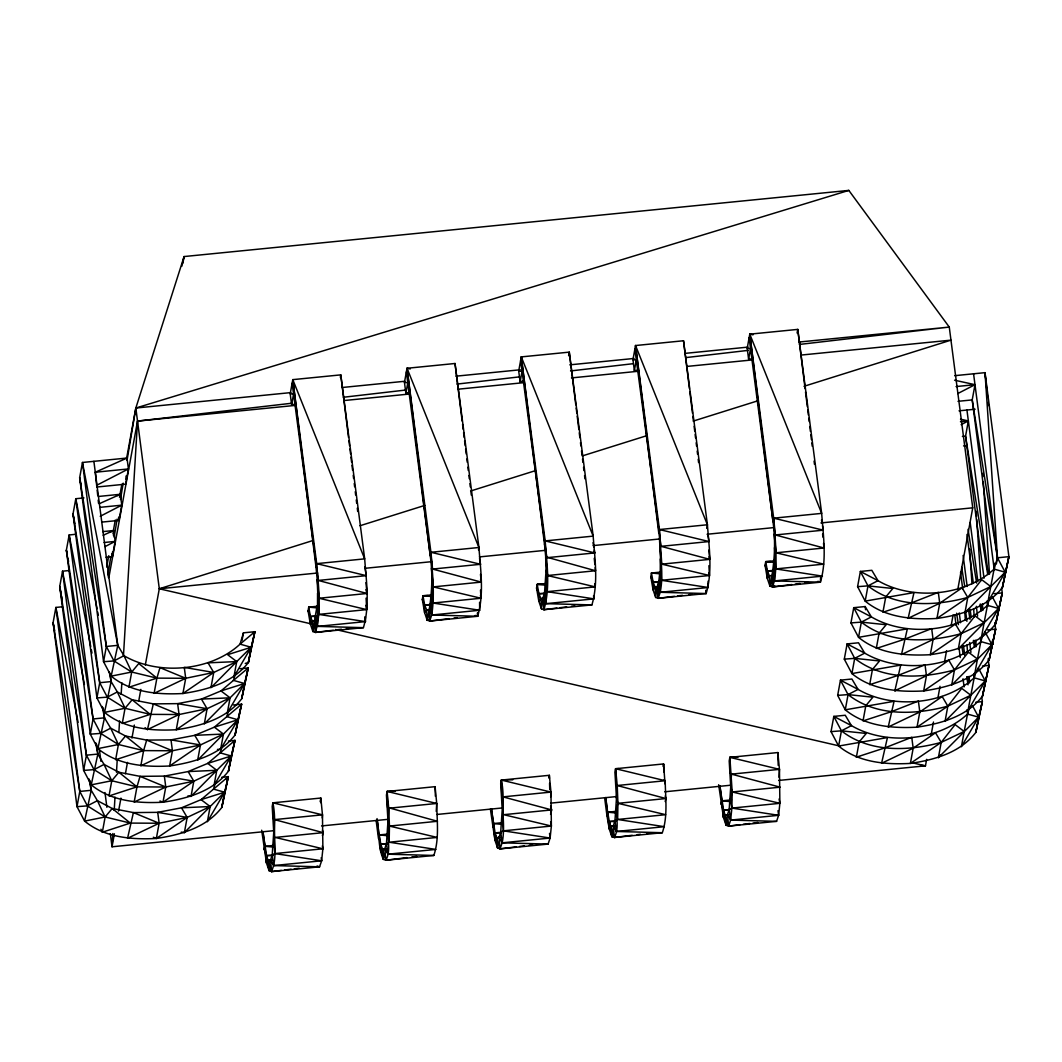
<?xml version="1.0" encoding="UTF-8"?>
<svg xmlns="http://www.w3.org/2000/svg" width="1062" height="1062" viewBox="0 0 1062 1062"><rect width="100%" height="100%" fill="white"/><g stroke="black" fill="none" stroke-linecap="round" stroke-linejoin="round"><path stroke-width="1.5" d="M261.677 830.218L266.509 863.14L269.098 870.747L271.606 871.597L273.638 865.57L272.23 854.684L274.899 853.569L322.888 848.79L322.463 814.833L320.843 798.04L272.868 802.819L272.204 806.443L273.73 832.289L272.23 854.684L270.544 860.154L271.606 871.597L319.582 866.818L321.627 860.791L322.888 848.79L322.37 845.91M296.417 404.184L291.612 404.662L290.205 393.776L292.793 379.638L340.783 374.873L364.678 558.864C366.324 581.578 369.974 605.473 363.416 627.655L315.427 632.421L312.918 631.571L310.33 623.965L308.06 610.756L308.723 607.132L318.321 606.176M490.378 809.111L494.998 840.4L497.587 848.007L500.096 848.857L502.14 842.83L500.72 831.944L503.401 830.829L551.377 826.05L550.966 792.093L549.346 775.3L501.357 780.079L500.693 783.703L502.22 809.563L500.72 831.944L499.047 837.414L500.096 848.857L548.085 844.091L550.116 838.051L551.377 826.05L550.607 821.722M523.314 381.603L520.115 381.922L518.694 371.036L521.283 356.898L569.272 352.133L593.167 536.124C594.826 558.838 598.477 582.733 591.906 604.915L543.917 609.681L541.421 608.831L538.832 601.225L536.549 588.016L537.213 584.392L546.811 583.436M718.655 784.738L723.501 817.66L726.089 825.267L728.585 826.117L730.629 820.09L729.209 809.204L731.891 808.089L779.88 803.323L779.455 769.353L777.835 752.56L729.859 757.339L729.196 760.963L730.722 786.823L729.209 809.204L727.536 814.673L728.585 826.117L776.574 821.351L778.619 815.311L779.88 803.323L779.096 798.982M751.803 358.863L748.604 359.182L747.197 348.296L749.785 334.158L797.761 329.393L821.669 513.384C823.316 536.098 826.966 559.993 820.395 582.175L772.419 586.941L769.91 586.091L767.322 578.485L765.052 565.276L765.715 561.652L775.313 560.696M477.767 613.199L477.661 616.279L429.672 621.058L427.176 620.195L424.588 612.588L422.304 599.38L422.968 595.755L430.973 594.959M659.462 572.219L651.471 573.015L650.807 576.639L653.077 589.848L655.666 597.455L658.174 598.318L706.15 593.539L706.27 590.459M791.907 584.538L772.419 586.941L774.45 580.914L820.395 582.175L820.568 577.555M112.612 551.736L112.346 556.634L106.041 557.258M113.461 535.421L113.727 530.522L102.682 531.624M119.156 517.128L118.997 520.393L101.633 522.119M125.887 479.254L126.059 476.002M322.277 818.005L322.463 814.833L272.868 802.819L273.332 818.789L274.487 819.612L323.18 832.661L322.436 835.648M436.243 811.395L436.721 803.469L435.101 786.676L387.112 791.442L386.449 795.066L387.975 820.926L386.475 843.308L384.802 848.79L385.851 860.233L433.827 855.454C439.469 838.834 436.92 820.7 436.721 803.469L435.566 802.646M550.687 796.858L550.966 792.093L501.357 780.079L501.822 796.049L502.976 796.872L551.682 809.921L550.567 814.395M665.024 783.902L663.591 763.936L615.602 768.715L614.938 772.339L616.478 798.186L614.964 820.568L613.292 826.05L614.34 837.493L662.33 832.714C667.971 816.094 665.409 797.96 665.21 780.729L664.055 779.906M778.99 777.291L779.455 769.353L729.859 757.339L730.324 773.309L731.479 774.132L780.172 787.181L732.196 791.96L730.337 799.42L731.891 808.089L730.629 820.09L776.574 821.351M112.824 833.537L112.028 846.786L273.717 830.696M114.205 810.346L115.001 797.097M116.488 772.247L117.178 760.657M118.864 732.501L119.568 720.899M121.148 694.402L121.851 682.813M123.431 656.303L137.529 421.096L292.302 403.175M449.16 618.642L429.672 621.058L431.716 615.017L477.661 616.279C484.232 594.109 480.582 570.201 478.922 547.501L455.027 363.496L407.038 368.275L404.449 382.4L405.87 393.298L409.069 392.98M264.65 846.64L264.239 849.932L264.903 846.308L262.991 831.612M493.352 822.267L492.728 827.192L493.392 823.568L491.48 808.872M721.642 801.173L721.217 804.452L721.881 800.828L719.983 786.132M430.375 619.876L427.176 620.195C431.743 599.127 433.243 577.423 430.269 555.891L407.038 368.275L410.277 368.939M774.716 585.613L769.91 586.091C774.477 565.011 775.977 543.319 773.017 521.787L749.785 334.158L753.024 334.835M430.747 552.638C432.526 573.122 434.916 594.295 431.716 615.017L479.692 610.252L479.586 602.3M773.481 518.521C775.26 539.018 777.663 560.192 774.45 580.914L822.439 576.135L775.725 568.913L774.158 560.245L774.45 580.914L773.043 570.028L772.419 586.941L771.357 575.498L769.379 575.83L767.322 578.485L767.401 570.971L765.715 561.652L770.6 561.532M107.82 574.608L110.846 556.647M114.138 537.04L117.152 519.079M120.457 499.485L123.192 483.157M127.042 460.297L135.83 408.034L184.084 256.553L848.817 190.403L949.269 327.083L972.739 507.822L957.871 588.959M106.691 567.068L108.775 555.705M113.236 531.372L115.307 520.008M119.475 497.281L121.851 484.312M126.617 458.346L135.83 408.034L848.817 190.403M113.169 533.562L113.727 530.522L110.674 531.797M108.974 576.892L137.529 421.096L295.926 405.339M62.419 606.787L55.888 607.437L79.783 791.429L76.995 806.655L84.602 821.099C104.634 837.586 131.422 839.763 156.353 838.462C180.567 834.851 206.227 827.749 221.812 807.439L228.303 776.654L221.785 777.304M69.057 570.546L62.525 571.197L86.42 755.201L83.632 770.415L91.239 784.858C111.271 801.345 138.06 803.536 162.99 802.222C187.204 798.611 212.865 791.509 228.449 771.198L234.954 740.413L228.423 741.064M75.694 534.305L69.163 534.956L93.071 718.961L90.283 734.174L97.877 748.617C117.909 765.105 144.697 767.295 169.628 765.981C193.855 762.37 219.502 755.268 235.1 734.957L241.592 704.172L233.428 704.995M83.964 497.905L75.814 498.715L99.709 682.72L96.921 697.933L104.514 712.376C124.546 728.864 151.335 731.054 176.265 729.74C200.492 726.129 226.153 719.027 241.738 698.716L248.229 667.945L240.065 668.755M245.242 663.471L248.375 662.489L251.163 647.262L240.065 644.143L254.867 631.704L251.163 647.262L236.72 661.586L213.727 672.472L185.704 678.286L156.897 678.127L128.914 687.247L131.701 672.034L123.962 655.705L113.953 660.922L103.558 661.706L79.663 477.701L82.451 462.474L106.346 646.479L103.558 661.706L111.165 676.136C131.197 692.636 157.986 694.813 182.916 693.513C207.13 689.902 232.79 682.786 248.375 662.489L254.867 631.704L243.45 632.833L240.065 644.143C210.794 671.317 158.158 675.83 123.962 655.705L117.776 645.338L82.451 462.474L127.002 458.041L128.422 468.939L125.635 484.153L97.239 486.98M182.903 263.044L184.084 256.553L181.828 266.23M153.326 837.214L156.353 838.462L159.141 823.236L130.334 823.09L102.35 832.21L105.138 816.983L112.214 808.487L133.4 812.589L159.141 823.236L187.164 817.435L210.157 806.536L224.6 792.212L228.303 776.654L201.076 799.646L181.496 807.81L157.72 812.35L133.4 812.589L127.546 838.303L159.141 823.236L157.72 812.35L187.164 817.435L184.376 832.648L181.283 832.117M114.404 833.803L112.028 846.786L110.315 833.643M118.559 811.089L120.949 798.106M125.409 773.76L127.48 762.41M131.94 738.063L134.33 725.081M138.79 700.734L140.861 689.384M145.321 665.038L159.3 588.773L135.83 408.034L290.922 392.595M145.043 727.643L147.459 729.594L153.313 703.88L177.646 703.641L201.408 699.088L230.082 697.814L244.525 683.503L248.229 667.945L221.002 690.924L201.408 699.088L207.09 708.712L204.302 723.939L230.082 697.814L221.002 690.924L244.525 683.503L241.738 698.716L248.229 667.945M159.964 800.974L162.99 802.222L165.778 787.008L164.358 776.11L140.038 776.349L118.851 772.247L104.036 764.414L97.85 754.06L95.66 742.736M187.921 795.876L191.014 796.407L193.815 781.194L188.133 771.57L164.358 776.11L193.815 781.194L216.794 770.295L231.237 755.985L234.954 740.413L207.714 763.405L188.133 771.57L216.794 770.295L214.006 785.522L231.237 755.985L220.153 752.865L221.839 747.21M217.458 749.414L220.644 749.281L223.432 734.054L237.888 719.744L241.592 704.172L214.365 727.165L194.771 735.329L171.009 739.882L146.675 740.108L125.502 736.006L110.687 728.174L104.488 717.819L102.297 706.495M242.043 640.452L243.45 632.833M291.612 404.662L293.55 394.148L290.205 393.776M340.331 377.289L340.783 374.873L348.522 437.411M366.085 598.158L366.709 609.615L319.025 598.251L316.025 567.267L316.688 563.643L292.793 379.638L364.678 558.864L316.688 563.643C318.348 586.343 321.998 610.252 315.427 632.421L333.295 630.217M320.18 801.664L320.843 798.04L320.989 802.832M406.958 857.618L385.851 860.233L383.342 859.37C377.528 846.361 379.665 832.223 377.023 818.603M478.484 549.917L478.922 547.501L407.038 368.275L430.933 552.28L430.269 555.891L406.374 371.899M568.608 355.757L569.272 352.133L575.79 404.795M595.025 583.609L595.211 586.888L547.527 575.524L544.527 544.527L545.191 540.903L521.283 356.898L593.167 536.124L545.191 540.903C546.837 563.603 550.488 587.512 543.917 609.681L556.913 608.075M548.895 777.716L549.346 775.3L549.439 778.499M637.558 370.24L634.359 370.558L632.952 359.673L635.541 345.535L683.516 340.756L707.411 524.761C709.071 547.461 712.721 571.369 706.15 593.539L660.206 592.291L658.174 598.318L674.41 596.3M634.359 370.558L636.284 360.045L632.952 359.673M617.234 811.235L607.637 812.191L609.322 821.51L609.256 829.024L606.973 815.815L607.637 812.191L605.725 797.496L609.256 829.024L611.845 836.63L614.34 837.493L632.209 835.276M708.102 581.153L708.195 587.512L660.206 592.291C664.44 571.396 658.719 550.302 659.436 529.54L635.541 345.535L707.411 524.761L706.748 528.385M663.153 766.352L663.591 763.936L663.83 771.915M748.604 359.182L750.529 348.681L747.197 348.296M797.097 333.017L797.761 329.393L805.102 388.639M823.528 543.346L824.006 548.005L775.3 534.956L773.68 518.163L821.669 513.384L749.785 334.158L773.68 518.163L773.017 521.787L749.122 337.782M981.7 696.685L982.337 701.61L975.845 732.395C960.26 752.706 934.6 759.808 910.386 763.419C885.456 764.733 858.667 762.543 838.635 746.055L831.028 731.612L833.816 716.399L845.246 715.257L851.432 725.611C885.628 745.736 938.264 741.236 967.535 714.062L969.221 708.407M988.125 658.812L988.974 665.383L982.483 696.154C966.898 716.465 941.237 723.58 917.024 727.178C892.093 728.492 865.304 726.302 845.272 709.814L837.666 695.384L840.454 680.158L851.883 679.016L858.069 689.384C892.266 709.496 944.901 704.995 974.173 677.822L975.872 672.166M994.762 622.571L995.625 629.142L989.12 659.927C973.535 680.224 947.888 687.34 923.661 690.95C898.731 692.251 871.942 690.074 851.91 673.573L844.303 659.144L847.104 643.917L858.521 642.789L864.707 653.143C898.917 673.268 951.539 668.755 980.823 641.581L982.509 635.926M1001.625 587.976L1002.262 592.901L995.771 623.686C980.173 643.997 954.526 651.099 930.299 654.71C905.368 656.011 878.579 653.834 858.547 637.333L850.954 622.903L853.742 607.676L865.158 606.548L871.358 616.903C905.554 637.027 958.189 632.514 987.461 605.353L989.572 598.278M986.744 389.13L985.005 372.656L1008.9 556.661L1002.409 587.445C986.824 607.756 961.163 614.858 936.936 618.469C912.006 619.783 885.217 617.593 865.185 601.105L857.592 586.662L860.379 571.449L871.809 570.307L877.995 580.662C912.192 600.787 964.827 596.273 994.098 569.113L997.47 557.802L985.005 372.656L954.645 375.682M859.516 756.675L856.384 757.166L859.171 741.953L866.247 733.444L841.423 730.829L831.028 731.612M897.894 689.596L894.854 690.791L900.709 665.077L851.91 673.573L854.698 658.36L847.104 643.917L864.707 653.143L854.698 658.36L844.303 659.144M926.648 759.343L925.467 765.835L778.619 780.451M931.108 735.01L933.498 722.027M937.958 697.681L940.029 686.317M944.49 661.984L946.574 650.621M951.34 624.655L953.118 614.925M972.46 705.633L978.633 717.182L938.41 757.604L941.197 742.391L955.11 724.603L964.19 731.492L961.402 746.719L978.633 717.182L982.337 701.61L975.805 702.261M996.355 563.882L997.47 557.802L973.575 373.797M248.375 662.489L254.867 631.704M241.592 704.172L235.1 734.957L237.888 719.744L226.79 716.624L228.476 710.969M234.954 740.413L228.449 771.198L231.237 755.985L207.714 763.405L216.794 770.295L191.014 796.407M1008.9 556.661L1002.409 587.445L1008.9 556.661L997.47 557.802L972.208 399.909L974.996 384.683L954.579 380.196M1002.262 592.901L995.771 623.686L1002.262 592.901L994.098 593.711M995.625 629.142L989.12 659.927L995.625 629.142L987.461 629.952M988.974 665.383L982.483 696.154L988.974 665.383L982.456 666.033M982.337 701.61L975.845 732.395L978.633 717.182L967.535 714.062L964.19 731.492L941.197 742.391L910.386 763.419L913.174 748.206L911.754 737.32L884.367 748.046L856.384 757.166M93.881 461.346L117.776 645.338L111.165 676.136L131.701 672.034L156.897 678.127L154.109 693.353L185.704 678.286L184.284 667.401L213.727 672.472L210.94 687.698L236.72 661.586L227.64 654.683L251.163 647.262L233.932 676.799L236.72 661.586L208.046 662.847L213.727 672.472L182.916 693.513L185.704 678.286L159.964 667.64L156.897 678.127L138.777 663.524L131.701 672.034L113.953 660.922L106.346 646.479L79.663 477.701L81.23 485.799M110.076 673.414L111.138 681.578L104.514 712.376L125.05 708.274L150.246 714.368L179.053 714.527L207.09 708.712L230.082 697.814L227.295 713.04L244.525 683.503L233.428 680.384L235.538 673.321M103.213 708.022L104.488 717.819L97.877 748.617L118.413 744.515L143.609 750.608L172.416 750.768L200.452 744.953L223.432 734.054L214.365 727.165L237.888 719.744L220.644 749.281M96.576 744.263L97.85 754.06L91.239 784.858L111.775 780.743L136.971 786.849L165.778 787.008L193.815 781.194L162.99 802.222M89.938 780.504L91.213 790.301L84.602 821.099L105.138 816.983L130.334 823.09L112.214 808.487L97.399 800.655L91.213 790.301L89.022 778.977M665.184 801.531L665.927 798.544L665.197 795.982M214.776 784.858L213.502 789.106L224.6 792.212L221.812 807.439L228.303 776.654L226.272 778.99M938.41 757.604L940.401 755.069M184.376 832.648L210.157 806.536L201.076 799.646L224.6 792.212L207.369 821.749L210.157 806.536L181.496 807.81L187.164 817.435L156.353 838.462M96.815 485.228L128.422 468.939L95.288 472.232L96.828 486.967M100.226 516.278L121.785 505.167L120.364 494.281L98.275 496.485M105.085 546.598L115.134 541.408L113.727 530.522L103.147 535.248M957.751 393.577L974.996 384.683L956.066 386.568M961.163 424.627L968.358 420.924L965.557 436.15L984.023 578.232M147.459 729.594L179.053 714.527L177.646 703.641L207.09 708.712L176.265 729.74L179.053 714.527L153.313 703.88L132.139 699.765L117.324 691.946L111.138 681.578L109.253 671.874M894.854 690.791L926.449 675.724L948.804 660.285L954.486 669.91L951.685 685.136L991.921 644.7L984.965 631.717M95.288 472.232L127.002 458.041M99.217 503.746L120.364 494.281L117.311 495.556M408.976 392.25L405.87 393.298L407.795 382.785L404.449 382.4M523.221 380.886L520.115 381.922L522.039 371.421L518.694 371.036M311.246 623.885L159.3 588.773L312.573 540.638M359.978 525.743L424.773 505.406M470.599 491.016L535.381 470.665M582.786 455.771L645.988 435.924M693.393 421.043L758.188 400.693M804.014 386.302L950.968 340.145L800.814 355.093M336.548 629.806L341.42 629.208M346.292 628.598L349.531 628.2M454.032 618.044L457.284 617.633M560.165 607.676L566.657 606.867M571.529 606.269L574.781 605.871M677.662 595.901L682.534 595.304M689.026 594.494L692.278 594.096M795.159 584.127L800.031 583.529M804.903 582.919L808.155 582.52M281.35 870.389L271.606 871.597L266.589 855.614L262.885 831.546M284.589 869.99L291.094 869.181M294.347 868.782L299.219 868.185M411.83 857.007L416.716 856.41M516.344 846.852L500.096 848.857L495.078 832.887L491.387 808.806M519.583 846.454L524.455 845.843M529.327 845.246L532.58 844.834M637.081 834.679L640.333 834.267M646.824 833.471L650.077 833.073M739.962 824.709L728.585 826.117L723.567 810.147L719.877 786.066M743.214 824.311L749.706 823.501M752.958 823.103L757.83 822.506M343.345 397.268L405.91 390.019M456.952 384.099L519.517 376.864M570.559 370.943L633.138 363.695M685.826 357.602L748.391 350.354M799.434 344.433L949.269 327.083L799.115 342.03M429.858 609.615L426.645 609.933L424.588 612.588L424.654 605.074L422.968 595.755L427.867 595.636M658.36 586.874L655.135 587.193L653.077 589.848L653.143 582.334L651.471 573.015L659.621 572.816M342.07 387.511L404.781 381.271M455.93 376.187L520.274 369.775M569.776 364.85L634.12 358.452M685.269 353.354L747.967 347.115M343.769 400.573L409.773 394.002M457.616 389.25L523.619 382.678M571.475 377.913L639.125 371.182M686.968 366.417L752.971 359.859M958.004 401.317L972.208 399.909L994.258 569.75M959.052 410.821L975.102 409.228M99.695 507.37L121.785 505.167L118.997 520.393L118.586 517.287M960.46 421.707L968.358 420.924L960.499 419.198M962.411 436.455L965.557 436.15L987.713 574.502M963.566 445.947L966.832 445.628M104.103 542.509L115.134 541.408L112.346 556.634L111.948 553.514M480.475 574.343L481.259 582.109L432.553 569.059L430.933 552.28L478.922 547.501M708.912 565.688L709.456 575.511L661.772 564.148L659.436 529.54L707.411 524.761M159.3 588.773L317.697 573.002M365.554 568.25L431.544 561.679M479.4 556.913L545.403 550.342M593.246 545.589L659.25 539.018M707.093 534.252L773.096 527.681M820.939 522.929L972.739 507.822M364.77 566.882L366.297 575.657L318.308 580.436L317.153 579.613L318.733 614.394L365.447 621.615L365.381 616.849M707.77 534.239L709.031 541.554L661.055 546.333L659.9 545.51L661.467 580.29L708.195 587.512L707.783 584.405M365.925 582.613L367.014 593.485L319.025 598.251L317.551 593.127L317.472 626.394L363.416 627.655M595.503 570.745L547.527 575.524L546.054 570.387L545.656 556.873L595.503 570.745L595.198 567.639M824.006 548.005L776.017 552.784L774.543 547.647L775.725 568.913L823.7 564.148L776.017 552.784L774.145 534.133L775.3 534.956L823.289 530.177L822.519 525.796M316.808 615.814L310.409 616.451L308.06 610.756M431.053 604.437L424.654 605.074L422.304 599.38M545.297 593.074L538.899 593.711L536.549 588.016M659.542 581.697L653.143 582.334L650.807 576.639M773.8 570.334L767.401 570.971L765.052 565.276M429.844 609.615L426.645 609.933L424.654 605.074L431.106 605.088M658.334 586.888L655.135 587.193L653.143 582.334L659.595 582.348M106.346 646.479L117.776 645.338M97.067 608.765L75.814 498.715L73.026 513.942L99.709 682.72L111.138 681.578M90.735 646.612L69.163 534.956L66.375 550.182L93.071 718.961L104.488 717.819M84.416 684.472L62.525 571.197L59.737 586.423L86.42 755.201L97.85 754.06M78.084 722.333L55.888 607.437L53.1 622.651L79.783 791.429L91.213 790.301M322.463 814.833L274.487 819.612C273.266 834.931 276.877 850.144 273.638 865.57L319.582 866.818L317.087 865.968M550.966 792.093L502.976 796.872C501.768 812.204 505.366 827.404 502.14 842.83L548.085 844.091M779.455 769.353L731.479 774.132L730.722 786.823L732.196 791.96L731.891 808.089L778.619 815.311L778.008 810.651M321.574 825.931L387.577 819.373M437.066 814.448L503.069 807.877M550.912 803.111L616.916 796.54M664.772 791.787L730.762 785.216M272.974 854.99L266.589 855.614L266.509 863.14L264.903 846.308L272.894 845.511M377.129 820.183L379.147 834.931L388.745 833.975M501.476 832.25L495.078 832.887L494.998 840.4L493.392 823.568L502.99 822.612M729.966 809.509L723.567 810.147L723.501 817.66L721.881 800.828L731.479 799.872M387.232 843.613L380.833 844.25L380.754 851.764L379.147 834.931L388.758 835.807M615.721 820.873L609.322 821.51L611.845 836.63L615.044 836.312M321.215 857.684L321.627 860.791L273.638 865.57L270.544 860.154L268.567 860.486L269.098 870.747L266.589 855.614L273.027 855.627M549.519 833.391L550.116 838.051L502.14 842.83L499.047 837.414L497.056 837.745L497.587 848.007L495.078 832.887L501.529 832.887M778.619 815.311L730.629 820.09L727.536 814.673L725.558 815.005L726.089 825.267L723.567 810.147L728.413 810.147M857.592 586.662L867.986 585.879L892.81 588.494L885.735 596.99L882.934 612.216L910.93 603.097L938.317 592.357L939.724 603.243L936.936 618.469L967.761 597.441L990.753 586.543L1005.196 572.219L997.47 557.802M850.954 622.903L861.335 622.12L886.173 624.735L879.084 633.231L876.296 648.457L904.28 639.337L931.679 628.598L933.086 639.483L930.299 654.71L961.123 633.669L984.102 622.783L998.559 608.46L992.373 596.924M837.666 695.384L848.06 694.601L872.884 697.203L865.809 705.712L863.021 720.925L891.005 711.806L918.391 701.079L919.811 711.965L917.024 727.178L947.835 706.15L970.827 695.252L985.27 680.941L978.328 667.958M593.897 595.702L593.95 598.875L547.222 591.653L546.054 570.387L544.54 592.769L542.868 598.238L540.89 598.57L538.832 601.225L538.899 593.711L537.213 584.392L547.01 584.153M365.939 605.287L366.709 609.615L318.733 614.394L317.166 605.725L314.379 620.978L312.387 621.31L310.33 623.965L310.409 616.451L308.723 607.132L311.989 607.052M738.01 757.14L729.859 757.339L732.196 791.96L779.88 803.323M618.867 768.636L615.602 768.715L616.066 784.685L617.221 785.508L665.927 798.544L617.938 803.323C614.314 814.408 620.314 826.541 614.34 837.493L609.322 821.51L615.774 821.523M512.787 779.8L501.357 780.079C505.034 797.058 501.476 814.222 503.401 830.829L550.116 838.051M395.276 791.256L387.112 791.442L387.577 807.425L437.438 821.284L389.449 826.063C385.825 837.148 391.825 849.281 385.851 860.233L380.833 844.25L379.147 834.931M277.766 802.699L272.868 802.819C276.545 819.798 272.987 836.962 274.899 853.569L321.627 860.791M773.84 570.984L767.401 570.971L769.379 575.83L769.91 586.091M545.35 593.711L538.899 593.711L540.89 598.57L541.421 608.831L542.868 598.238L543.917 609.681L544.54 592.769L545.961 603.654L591.906 604.915M316.861 616.451L310.409 616.451L312.387 621.31L312.918 631.571L314.379 620.978L315.427 632.421L316.051 615.509L317.472 626.394L365.447 621.615L364.85 616.956M387.272 844.263L380.833 844.25L383.342 859.37L382.811 849.109L384.802 848.79L387.882 854.193L433.827 855.454M662.33 832.714L616.385 831.466L613.292 826.05L611.314 826.369L611.845 836.63M765.715 561.652L775.326 562.528M651.471 573.015L659.475 573.759M537.213 584.392L546.837 585.268M422.968 595.755L430.986 596.486M308.723 607.132L318.334 608.008M721.881 800.828L729.899 801.558M607.637 812.191L617.248 813.08M493.392 823.568L501.397 824.298M264.903 846.308L272.907 847.038M920.528 765.33L925.467 765.835L912.537 762.848M479.692 610.252L432.977 603.03L431.411 594.348L431.716 615.017L430.296 604.132L429.672 621.058L428.623 609.615L426.645 609.933L427.176 620.195M335.486 629.487L839.79 746.042M551.377 826.05L503.693 814.687L551.682 809.921L550.581 806.071M322.888 848.79L275.204 837.427L323.18 832.661L322.45 830.086M773.68 518.163L823.289 530.177L822.134 529.367M659.436 529.54L709.031 541.554M545.191 540.903L594.786 552.917L594.282 549.997M430.933 552.28L480.542 564.294L479.533 558.439M316.688 563.643L366.297 575.657M367.014 593.485L318.308 580.436L292.13 383.263M817.899 581.312L820.395 582.175M475.152 615.429L477.661 616.279L477.356 613.013M593.631 552.107L594.786 552.917L546.811 557.696L520.619 360.522M479.387 563.471L480.542 564.294L432.553 569.059L431.398 568.25L433.269 586.888L480.967 598.251L480.515 590.074M99.709 682.72L107.302 697.15L125.05 708.274L122.263 723.487L150.246 714.368L132.139 699.765L125.05 708.274L117.324 691.946L107.302 697.15L96.921 697.933L73.026 513.942L74.898 523.646M93.071 718.961L100.664 733.391L118.413 744.515L115.625 759.728L143.609 750.608L146.675 740.108L172.416 750.768L169.628 765.981L200.452 744.953L194.771 735.329L223.432 734.054L197.665 760.166L200.452 744.953L171.009 739.882L172.416 750.768L140.821 765.821L143.609 750.608L125.502 736.006L118.413 744.515L110.687 728.174L100.664 733.391L90.283 734.174L66.375 550.182L67.318 555.028M86.42 755.201L94.027 769.631L111.775 780.743L108.988 795.969L136.971 786.849L140.038 776.349L165.778 787.008L134.184 802.062L136.971 786.849L118.851 772.247L111.775 780.743L104.036 764.414L94.027 769.631L83.632 770.415L59.737 586.423L60.985 592.888M79.783 791.429L87.389 805.872L105.138 816.983L97.399 800.655L87.389 805.872L76.995 806.655L53.1 622.651L54.666 630.748M100.943 829.236L102.35 832.21M709.018 556.807L709.748 559.369L661.772 564.148L660.298 559.01L660.206 592.291L658.798 581.392L659.914 571.621L661.467 580.29L709.456 575.511L708.938 572.617M480.528 579.547L481.259 582.109L433.269 586.888L431.809 581.75L432.977 603.03L480.967 598.251L480.436 595.357M365.912 589.636L366.642 592.198M97.691 612.004L98.315 615.23M91.359 649.851L91.982 653.09M67.941 558.267L68.565 561.506M61.609 596.127L62.246 599.366M594.693 583.994L595.211 586.888L547.222 591.653L545.669 582.985L545.961 603.654L593.95 598.875L593.539 595.769M821.51 519.942L822.015 522.862M634.877 349.159L661.055 546.333L709.748 559.369L708.819 550.05M593.008 542.682L593.777 547.063M968.04 529.354L976.642 583.078M980.027 604.238L981.062 610.743M961.668 567.227L964.787 586.755M968.438 609.548L970.004 619.305M973.389 640.466L974.425 646.984M956.583 613.225L958.402 624.615M961.8 645.776L963.101 653.927M966.752 676.706L968.053 684.844M865.158 606.548L865.583 609.747M966.938 410.038L988.284 574.436M986.983 601.092L987.62 605.99M970.19 522.491L977.837 581.286M980.797 604.145L981.646 610.677M966.978 534.438L973.35 583.436M976.31 606.296L977.584 616.106M980.345 637.333L980.983 642.231M963.128 555.466L967.163 586.49M970.137 609.349L971.186 617.526M974.159 640.386L975.009 646.917M960.552 572.312L962.676 588.64M965.65 611.513L966.911 621.31M969.672 642.537L970.947 652.333M973.708 673.573L974.345 678.472M959.251 612.933L960.526 622.73M963.486 645.59L964.761 655.387M967.522 676.627L968.371 683.158M954.765 615.084L956.039 624.881M958.999 647.754L960.274 657.551M963.035 678.777L964.097 686.941M967.07 709.814L967.708 714.713M604.623 797.748L606.973 815.815M376.134 820.488L378.484 838.555M107.899 572.989L108.497 577.648M99.43 749.799L100.917 761.308M104.979 792.544L106.904 807.332M805.514 391.931L807.346 406.746M807.757 410.038L808.368 414.976M808.766 418.269L809.178 421.561M809.788 426.499L810.399 431.424M810.81 434.716L811.421 439.655M811.833 442.947L812.231 446.239M814.076 461.054L814.474 464.346M683.516 340.756L689.424 388.493M689.835 391.785L692.49 413.171M692.889 416.463L693.499 421.402M694.123 426.34L694.734 431.278M695.132 434.57L695.544 437.863M696.154 442.801L696.566 446.093M697.176 451.031L697.588 454.324M698.199 459.262L698.597 462.554M635.541 345.535L658.772 533.164M576.201 408.087L576.812 413.025M577.224 416.317L578.856 429.486M579.255 432.778L579.865 437.717M580.476 442.655L580.887 445.947M581.498 450.872L582.109 455.81M582.52 459.103L582.932 462.395M583.542 467.333L583.941 470.625M584.551 475.564L584.963 478.856M521.283 356.898L544.527 544.527M455.027 363.496L462.156 421.096M462.567 424.388L463.178 429.327M463.59 432.619L464.2 437.557M464.598 440.849L465.209 445.788M465.621 449.08L466.231 454.018M466.842 458.957L467.253 462.249M467.864 467.187L468.276 470.479M468.886 475.418L469.285 478.71M469.908 483.648L470.307 486.94M470.917 491.879L471.329 495.157M348.933 440.703L349.544 445.642M349.942 448.934L350.566 453.872M350.964 457.164L351.575 462.103M351.987 465.382L352.597 470.32M353.208 475.258L353.619 478.55M354.23 483.489L354.642 486.781M355.252 491.719L355.651 495.011M356.261 499.95L356.673 503.242M357.283 508.18L357.695 511.472M292.793 379.638L316.025 567.267M987.102 392.422L987.62 397.361M988.138 402.299L988.496 405.591M97.173 490.246L97.691 495.157M98.195 500.069L98.54 503.348M822.599 534.027L822.904 537.133M594.255 558.32L594.879 564.533M705.845 590.273L706.15 593.539M994.019 563.099L994.47 569.71M982.708 473.373L982.934 476.679M983.266 481.63L989.505 574.197M987.487 600.999L987.819 605.951M976.177 511.26L976.509 516.225M976.735 519.53L980.85 580.688M982.416 603.827L982.854 610.438M969.646 549.147L971.982 583.861M973.655 608.659L974.212 616.929M975.779 640.067L976.217 646.678M974.212 673.467L974.438 676.773M964.787 611.845L965.345 620.102M967.017 644.899L967.575 653.17M969.128 676.308L969.579 682.919M967.575 709.708L967.907 714.673M777.835 752.56L778.207 765.344M549.572 783.291L549.758 789.677M435.101 786.676L435.38 796.261M389.449 826.063L389.157 842.206L386.475 843.308L387.882 854.193L435.871 849.427L389.157 842.206L437.132 837.427L389.449 826.063L387.975 820.926L388.732 808.235L387.112 791.442L436.721 803.469L388.732 808.235L389.449 826.063M617.938 803.323L617.646 819.466L614.964 820.568L616.385 831.466L664.361 826.687L617.646 819.466L665.635 814.687L617.938 803.323L616.478 798.186L617.221 785.508L615.602 768.715L665.21 780.729L617.221 785.508L617.938 803.323M658.798 581.392L658.174 598.318L657.112 586.874L658.798 581.392M657.112 586.874L655.666 597.455L655.135 587.193L657.112 586.874M841.423 730.829L838.635 746.055L887.434 737.559L881.579 763.273L913.174 748.206L935.516 732.767L941.197 742.391C908.395 751.272 869.499 752.918 841.423 730.829L833.816 716.399L851.432 725.611L841.423 730.829M848.06 694.601L845.272 709.814L894.071 701.318L888.217 727.032L919.811 711.965L942.167 696.526L947.835 706.15L945.047 721.377L970.827 695.252L974.173 677.822L985.27 680.941L968.04 710.478L970.827 695.252L961.747 688.362L947.835 706.15C915.032 715.031 876.137 716.691 848.06 694.601L840.454 680.158L858.069 689.384L848.06 694.601M861.335 622.12L858.547 637.333L907.346 628.837L901.492 654.55L933.086 639.483L955.442 624.044L961.123 633.669L958.336 648.895L984.102 622.783L987.461 605.353L998.559 608.46L981.315 637.996L984.102 622.783L975.035 615.88L961.123 633.669C928.321 642.55 889.412 644.209 861.335 622.12L853.742 607.676L871.358 616.903L861.335 622.12M867.986 585.879L865.185 601.105L913.984 592.596L908.129 618.31L939.724 603.243L962.079 587.817L967.761 597.441L964.973 612.655L990.753 586.543L994.098 569.113L1005.196 572.219L987.965 601.756L990.753 586.543L981.673 579.653L967.761 597.441C934.958 606.309 896.049 607.968 867.986 585.879L860.379 571.449L877.995 580.662L867.986 585.879M872.446 669.472L869.659 684.685L897.642 675.565L925.042 664.839L926.449 675.724L923.661 690.95L954.486 669.91L977.465 659.024L980.823 641.581L991.921 644.7L974.677 674.237L977.465 659.024L968.385 652.121L954.486 669.91C921.683 678.791 882.774 680.45 854.698 658.36L879.522 660.962L872.446 669.472M315.613 620.978L312.387 621.31L315.587 620.991M271.792 860.154L268.567 860.486L271.766 860.167M386.037 848.79L382.811 849.109L386.01 848.79M500.282 837.414L497.056 837.745L500.255 837.427M614.526 826.05L611.314 826.369L614.513 826.05M728.784 814.673L725.558 815.005L728.758 814.687M992.837 644.355L992.399 641.076L992.837 644.355"/></g></svg>
